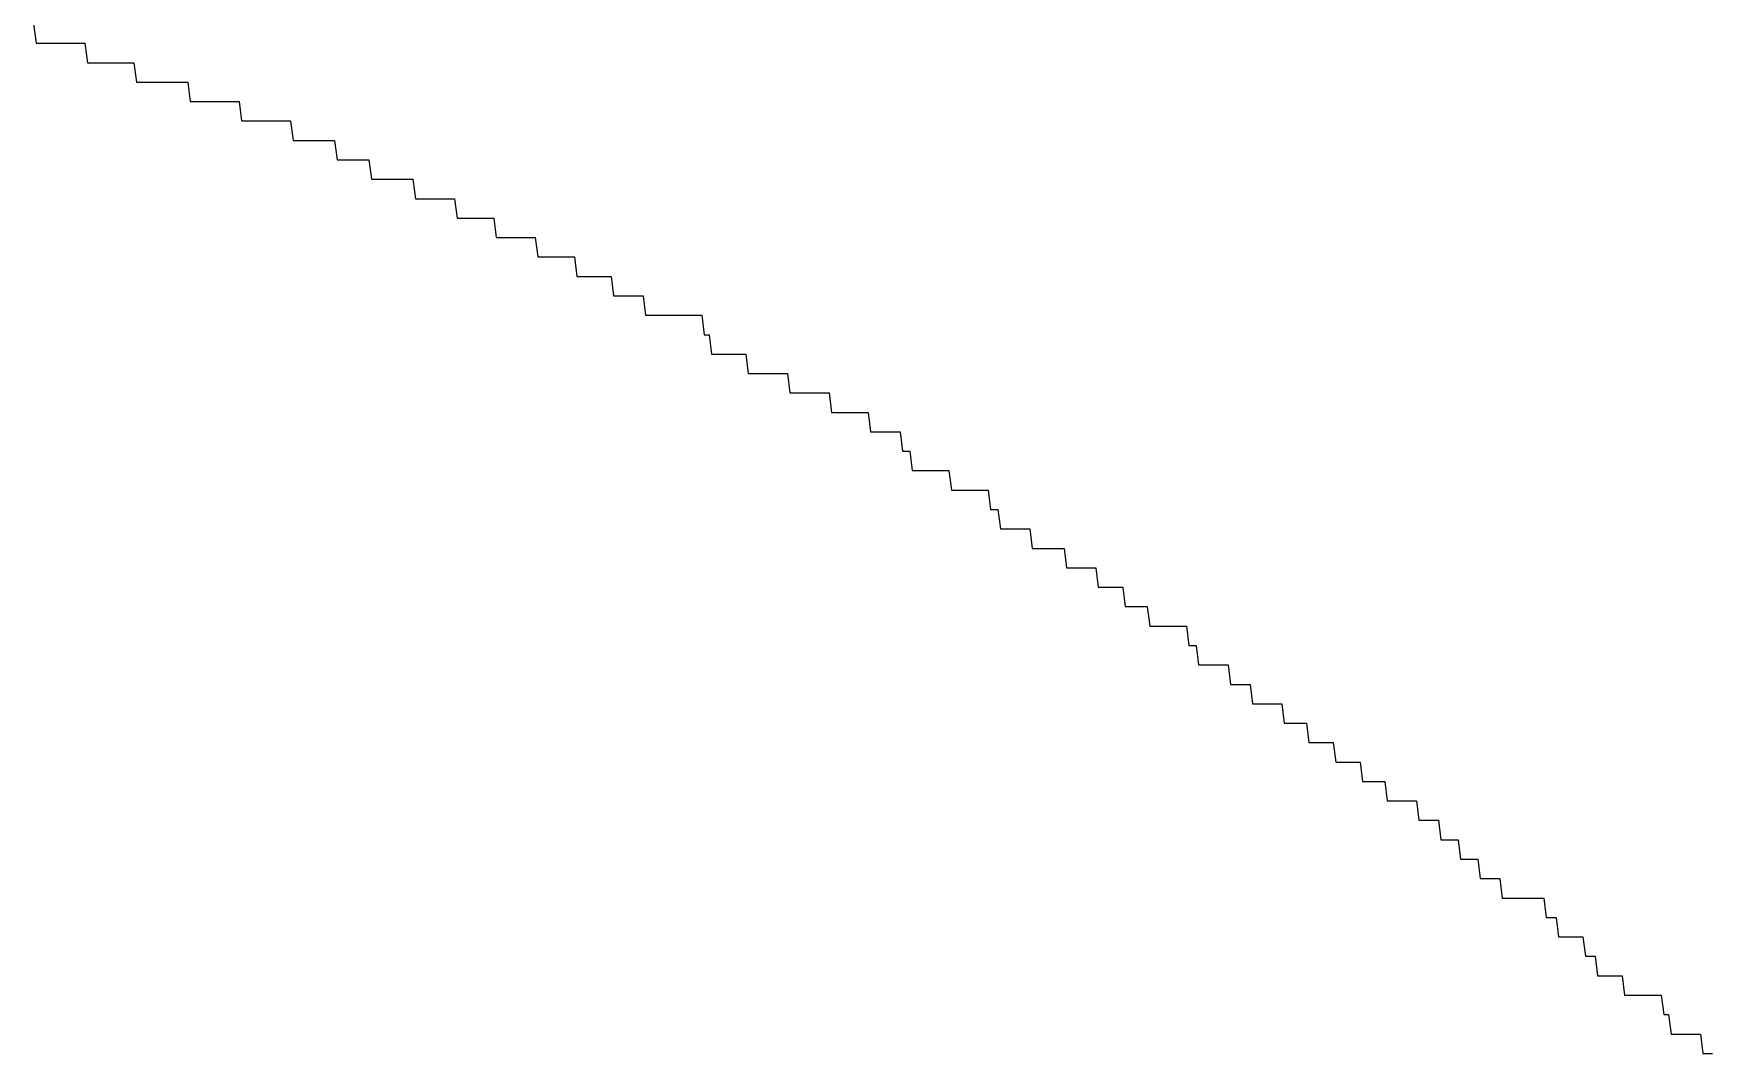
# Model space of a CAD drawing. Extents: x 0 to 4, y -10.7 to 10.7.
# Drawn here: x 0.126 to 0.5579, y -10.3332 to -10.0707 of the extents above; entities that cross this region are included whole.
import ezdxf

# ---------------------------------------------------------------- set-up
doc = ezdxf.new("R2010")
doc.units = 0

msp = doc.modelspace()

# ---------------------------------------------------------------- linework, layer by layer
for p, q in [((0.126, -10.0682), (0.12663, -10.0732)), ((0.12663, -10.0732), (0.12726, -10.0732)), ((0.12726, -10.0732), (0.12789, -10.0732)), ((0.12789, -10.0732), (0.12852, -10.0732)), ((0.12852, -10.0732), (0.12915, -10.0732)), ((0.12915, -10.0732), (0.12978, -10.0732)), ((0.12978, -10.0732), (0.13041, -10.0732)), ((0.13041, -10.0732), (0.13104, -10.0732)), ((0.13104, -10.0732), (0.13167, -10.0732)), ((0.13167, -10.0732), (0.1323, -10.0732)), ((0.1323, -10.0732), (0.13293, -10.0732)), ((0.13293, -10.0732), (0.13356, -10.0732)), ((0.13356, -10.0732), (0.13419, -10.0732)), ((0.13419, -10.0732), (0.13482, -10.0732)), ((0.13482, -10.0732), (0.13545, -10.0732)), ((0.13545, -10.0732), (0.13608, -10.0732)), ((0.13608, -10.0732), (0.13671, -10.0732)), ((0.13671, -10.0732), (0.13734, -10.0732)), ((0.13734, -10.0732), (0.13797, -10.0732)), ((0.13797, -10.0732), (0.1386, -10.0732)), ((0.1386, -10.0732), (0.13923, -10.0732)), ((0.13923, -10.0732), (0.13986, -10.0782)), ((0.13986, -10.0782), (0.14049, -10.0782)), ((0.14049, -10.0782), (0.14112, -10.0782)), ((0.14112, -10.0782), (0.14175, -10.0782)), ((0.14175, -10.0782), (0.14238, -10.0782)), ((0.14238, -10.0782), (0.14301, -10.0782)), ((0.14301, -10.0782), (0.14364, -10.0782)), ((0.14364, -10.0782), (0.14427, -10.0782)), ((0.14427, -10.0782), (0.1449, -10.0782)), ((0.1449, -10.0782), (0.14553, -10.0782)), ((0.14553, -10.0782), (0.14616, -10.0782)), ((0.14616, -10.0782), (0.14679, -10.0782)), ((0.14679, -10.0782), (0.14742, -10.0782)), ((0.14742, -10.0782), (0.14805, -10.0782)), ((0.14805, -10.0782), (0.14868, -10.0782)), ((0.14868, -10.0782), (0.14931, -10.0782)), ((0.14931, -10.0782), (0.14994, -10.0782)), ((0.14994, -10.0782), (0.15057, -10.0782)), ((0.15057, -10.0782), (0.1512, -10.0782)), ((0.1512, -10.0782), (0.15183, -10.0782)), ((0.15183, -10.0782), (0.15246, -10.0832)), ((0.15246, -10.0832), (0.15309, -10.0832)), ((0.15309, -10.0832), (0.15372, -10.0832)), ((0.15372, -10.0832), (0.15435, -10.0832)), ((0.15435, -10.0832), (0.15498, -10.0832)), ((0.15498, -10.0832), (0.15561, -10.0832)), ((0.15561, -10.0832), (0.15624, -10.0832)), ((0.15624, -10.0832), (0.15687, -10.0832)), ((0.15687, -10.0832), (0.1575, -10.0832)), ((0.1575, -10.0832), (0.15813, -10.0832)), ((0.15813, -10.0832), (0.15876, -10.0832)), ((0.15876, -10.0832), (0.15939, -10.0832)), ((0.15939, -10.0832), (0.16002, -10.0832)), ((0.16002, -10.0832), (0.16065, -10.0832)), ((0.16065, -10.0832), (0.16128, -10.0832)), ((0.16128, -10.0832), (0.16191, -10.0832)), ((0.16191, -10.0832), (0.16254, -10.0832)), ((0.16254, -10.0832), (0.16317, -10.0832)), ((0.16317, -10.0832), (0.1638, -10.0832)), ((0.1638, -10.0832), (0.16443, -10.0832)), ((0.16443, -10.0832), (0.16506, -10.0832)), ((0.16506, -10.0832), (0.16569, -10.0832)), ((0.16569, -10.0832), (0.16632, -10.0882)), ((0.16632, -10.0882), (0.16695, -10.0882)), ((0.16695, -10.0882), (0.16758, -10.0882)), ((0.16758, -10.0882), (0.16821, -10.0882)), ((0.16821, -10.0882), (0.16884, -10.0882)), ((0.16884, -10.0882), (0.16947, -10.0882)), ((0.16947, -10.0882), (0.1701, -10.0882)), ((0.1701, -10.0882), (0.17073, -10.0882)), ((0.17073, -10.0882), (0.17136, -10.0882)), ((0.17136, -10.0882), (0.17199, -10.0882)), ((0.17199, -10.0882), (0.17262, -10.0882)), ((0.17262, -10.0882), (0.17325, -10.0882)), ((0.17325, -10.0882), (0.17388, -10.0882)), ((0.17388, -10.0882), (0.17451, -10.0882)), ((0.17451, -10.0882), (0.17514, -10.0882)), ((0.17514, -10.0882), (0.17577, -10.0882)), ((0.17577, -10.0882), (0.1764, -10.0882)), ((0.1764, -10.0882), (0.17703, -10.0882)), ((0.17703, -10.0882), (0.17766, -10.0882)), ((0.17766, -10.0882), (0.17829, -10.0882)), ((0.17829, -10.0882), (0.17892, -10.0882)), ((0.17892, -10.0882), (0.17955, -10.0932)), ((0.17955, -10.0932), (0.18018, -10.0932)), ((0.18018, -10.0932), (0.18081, -10.0932)), ((0.18081, -10.0932), (0.18144, -10.0932)), ((0.18144, -10.0932), (0.18207, -10.0932)), ((0.18207, -10.0932), (0.1827, -10.0932)), ((0.1827, -10.0932), (0.18333, -10.0932)), ((0.18333, -10.0932), (0.18396, -10.0932)), ((0.18396, -10.0932), (0.18459, -10.0932)), ((0.18459, -10.0932), (0.18522, -10.0932)), ((0.18522, -10.0932), (0.18585, -10.0932)), ((0.18585, -10.0932), (0.18648, -10.0932)), ((0.18648, -10.0932), (0.18711, -10.0932)), ((0.18711, -10.0932), (0.18774, -10.0932)), ((0.18774, -10.0932), (0.18837, -10.0932)), ((0.18837, -10.0932), (0.189, -10.0932)), ((0.189, -10.0932), (0.18963, -10.0932)), ((0.18963, -10.0932), (0.19026, -10.0932)), ((0.19026, -10.0932), (0.19089, -10.0932)), ((0.19089, -10.0932), (0.19152, -10.0932)), ((0.19152, -10.0932), (0.19215, -10.0932)), ((0.19215, -10.0932), (0.19278, -10.0982)), ((0.19278, -10.0982), (0.19341, -10.0982)), ((0.19341, -10.0982), (0.19404, -10.0982)), ((0.19404, -10.0982), (0.19467, -10.0982)), ((0.19467, -10.0982), (0.1953, -10.0982)), ((0.1953, -10.0982), (0.19593, -10.0982)), ((0.19593, -10.0982), (0.19656, -10.0982)), ((0.19656, -10.0982), (0.19719, -10.0982)), ((0.19719, -10.0982), (0.19782, -10.0982)), ((0.19782, -10.0982), (0.19845, -10.0982)), ((0.19845, -10.0982), (0.19908, -10.0982)), ((0.19908, -10.0982), (0.19971, -10.0982)), ((0.19971, -10.0982), (0.20034, -10.0982)), ((0.20034, -10.0982), (0.20097, -10.0982)), ((0.20097, -10.0982), (0.2016, -10.0982)), ((0.2016, -10.0982), (0.20223, -10.0982)), ((0.20223, -10.0982), (0.20286, -10.0982)), ((0.20286, -10.0982), (0.20349, -10.0982)), ((0.20349, -10.0982), (0.20412, -10.1032)), ((0.20412, -10.1032), (0.20475, -10.1032)), ((0.20475, -10.1032), (0.20538, -10.1032)), ((0.20538, -10.1032), (0.20601, -10.1032)), ((0.20601, -10.1032), (0.20664, -10.1032)), ((0.20664, -10.1032), (0.20727, -10.1032)), ((0.20727, -10.1032), (0.2079, -10.1032)), ((0.2079, -10.1032), (0.20853, -10.1032)), ((0.20853, -10.1032), (0.20916, -10.1032)), ((0.20916, -10.1032), (0.20979, -10.1032)), ((0.20979, -10.1032), (0.21042, -10.1032)), ((0.21042, -10.1032), (0.21105, -10.1032)), ((0.21105, -10.1032), (0.21168, -10.1032)), ((0.21168, -10.1032), (0.21231, -10.1032)), ((0.21231, -10.1032), (0.21294, -10.1082)), ((0.21294, -10.1082), (0.21357, -10.1082)), ((0.21357, -10.1082), (0.2142, -10.1082)), ((0.2142, -10.1082), (0.21483, -10.1082)), ((0.21483, -10.1082), (0.21546, -10.1082)), ((0.21546, -10.1082), (0.21609, -10.1082)), ((0.21609, -10.1082), (0.21672, -10.1082)), ((0.21672, -10.1082), (0.21735, -10.1082)), ((0.21735, -10.1082), (0.21798, -10.1082)), ((0.21798, -10.1082), (0.21861, -10.1082)), ((0.21861, -10.1082), (0.21924, -10.1082)), ((0.21924, -10.1082), (0.21987, -10.1082)), ((0.21987, -10.1082), (0.2205, -10.1082)), ((0.2205, -10.1082), (0.22113, -10.1082)), ((0.22113, -10.1082), (0.22176, -10.1082)), ((0.22176, -10.1082), (0.22239, -10.1082)), ((0.22239, -10.1082), (0.22302, -10.1082)), ((0.22302, -10.1082), (0.22365, -10.1082)), ((0.22365, -10.1082), (0.22428, -10.1132)), ((0.22428, -10.1132), (0.22491, -10.1132)), ((0.22491, -10.1132), (0.22554, -10.1132)), ((0.22554, -10.1132), (0.22617, -10.1132)), ((0.22617, -10.1132), (0.2268, -10.1132)), ((0.2268, -10.1132), (0.22743, -10.1132)), ((0.22743, -10.1132), (0.22806, -10.1132)), ((0.22806, -10.1132), (0.22869, -10.1132)), ((0.22869, -10.1132), (0.22932, -10.1132)), ((0.22932, -10.1132), (0.22995, -10.1132)), ((0.22995, -10.1132), (0.23058, -10.1132)), ((0.23058, -10.1132), (0.23121, -10.1132)), ((0.23121, -10.1132), (0.23184, -10.1132)), ((0.23184, -10.1132), (0.23247, -10.1132)), ((0.23247, -10.1132), (0.2331, -10.1132)), ((0.2331, -10.1132), (0.23373, -10.1132)), ((0.23373, -10.1132), (0.23436, -10.1132)), ((0.23436, -10.1132), (0.23499, -10.1182)), ((0.23499, -10.1182), (0.23562, -10.1182)), ((0.23562, -10.1182), (0.23625, -10.1182)), ((0.23625, -10.1182), (0.23688, -10.1182)), ((0.23688, -10.1182), (0.23751, -10.1182)), ((0.23751, -10.1182), (0.23814, -10.1182)), ((0.23814, -10.1182), (0.23877, -10.1182)), ((0.23877, -10.1182), (0.2394, -10.1182)), ((0.2394, -10.1182), (0.24003, -10.1182)), ((0.24003, -10.1182), (0.24066, -10.1182)), ((0.24066, -10.1182), (0.24129, -10.1182)), ((0.24129, -10.1182), (0.24192, -10.1182)), ((0.24192, -10.1182), (0.24255, -10.1182)), ((0.24255, -10.1182), (0.24318, -10.1182)), ((0.24318, -10.1182), (0.24381, -10.1182)), ((0.24381, -10.1182), (0.24444, -10.1182)), ((0.24444, -10.1182), (0.24507, -10.1232)), ((0.24507, -10.1232), (0.2457, -10.1232)), ((0.2457, -10.1232), (0.24633, -10.1232)), ((0.24633, -10.1232), (0.24696, -10.1232)), ((0.24696, -10.1232), (0.24759, -10.1232)), ((0.24759, -10.1232), (0.24822, -10.1232)), ((0.24822, -10.1232), (0.24885, -10.1232)), ((0.24885, -10.1232), (0.24948, -10.1232)), ((0.24948, -10.1232), (0.25011, -10.1232)), ((0.25011, -10.1232), (0.25074, -10.1232)), ((0.25074, -10.1232), (0.25137, -10.1232)), ((0.25137, -10.1232), (0.252, -10.1232)), ((0.252, -10.1232), (0.25263, -10.1232)), ((0.25263, -10.1232), (0.25326, -10.1232)), ((0.25326, -10.1232), (0.25389, -10.1232)), ((0.25389, -10.1232), (0.25452, -10.1232)), ((0.25452, -10.1232), (0.25515, -10.1232)), ((0.25515, -10.1232), (0.25578, -10.1282)), ((0.25578, -10.1282), (0.25641, -10.1282)), ((0.25641, -10.1282), (0.25704, -10.1282)), ((0.25704, -10.1282), (0.25767, -10.1282)), ((0.25767, -10.1282), (0.2583, -10.1282)), ((0.2583, -10.1282), (0.25893, -10.1282)), ((0.25893, -10.1282), (0.25956, -10.1282)), ((0.25956, -10.1282), (0.26019, -10.1282)), ((0.26019, -10.1282), (0.26082, -10.1282)), ((0.26082, -10.1282), (0.26145, -10.1282)), ((0.26145, -10.1282), (0.26208, -10.1282)), ((0.26208, -10.1282), (0.26271, -10.1282)), ((0.26271, -10.1282), (0.26334, -10.1282)), ((0.26334, -10.1282), (0.26397, -10.1282)), ((0.26397, -10.1282), (0.2646, -10.1282)), ((0.2646, -10.1282), (0.26523, -10.1282)), ((0.26523, -10.1282), (0.26586, -10.1332)), ((0.26586, -10.1332), (0.26649, -10.1332)), ((0.26649, -10.1332), (0.26712, -10.1332)), ((0.26712, -10.1332), (0.26775, -10.1332)), ((0.26775, -10.1332), (0.26838, -10.1332)), ((0.26838, -10.1332), (0.26901, -10.1332)), ((0.26901, -10.1332), (0.26964, -10.1332)), ((0.26964, -10.1332), (0.27027, -10.1332)), ((0.27027, -10.1332), (0.2709, -10.1332)), ((0.2709, -10.1332), (0.27153, -10.1332)), ((0.27153, -10.1332), (0.27216, -10.1332)), ((0.27216, -10.1332), (0.27279, -10.1332)), ((0.27279, -10.1332), (0.27342, -10.1332)), ((0.27342, -10.1332), (0.27405, -10.1332)), ((0.27405, -10.1332), (0.27468, -10.1332)), ((0.27468, -10.1332), (0.27531, -10.1382)), ((0.27531, -10.1382), (0.27594, -10.1382)), ((0.27594, -10.1382), (0.27657, -10.1382)), ((0.27657, -10.1382), (0.2772, -10.1382)), ((0.2772, -10.1382), (0.27783, -10.1382)), ((0.27783, -10.1382), (0.27846, -10.1382)), ((0.27846, -10.1382), (0.27909, -10.1382)), ((0.27909, -10.1382), (0.27972, -10.1382)), ((0.27972, -10.1382), (0.28035, -10.1382)), ((0.28035, -10.1382), (0.28098, -10.1382)), ((0.28098, -10.1382), (0.28161, -10.1382)), ((0.28161, -10.1382), (0.28224, -10.1382)), ((0.28224, -10.1382), (0.28287, -10.1382)), ((0.28287, -10.1382), (0.2835, -10.1432)), ((0.2835, -10.1432), (0.28413, -10.1432)), ((0.28413, -10.1432), (0.28476, -10.1432)), ((0.28476, -10.1432), (0.28539, -10.1432)), ((0.28539, -10.1432), (0.28602, -10.1432)), ((0.28602, -10.1432), (0.28665, -10.1432)), ((0.28665, -10.1432), (0.28728, -10.1432)), ((0.28728, -10.1432), (0.28791, -10.1432)), ((0.28791, -10.1432), (0.28854, -10.1432)), ((0.28854, -10.1432), (0.28917, -10.1432)), ((0.28917, -10.1432), (0.2898, -10.1432)), ((0.2898, -10.1432), (0.29043, -10.1432)), ((0.29043, -10.1432), (0.29106, -10.1432)), ((0.29106, -10.1432), (0.29169, -10.1432)), ((0.29169, -10.1432), (0.29232, -10.1432)), ((0.29232, -10.1432), (0.29295, -10.1432)), ((0.29295, -10.1432), (0.29358, -10.1432)), ((0.29358, -10.1432), (0.29421, -10.1432)), ((0.29421, -10.1432), (0.29484, -10.1432)), ((0.29484, -10.1432), (0.29547, -10.1432)), ((0.29547, -10.1432), (0.2961, -10.1432)), ((0.2961, -10.1432), (0.29673, -10.1432)), ((0.29673, -10.1432), (0.29736, -10.1432)), ((0.29736, -10.1432), (0.29799, -10.1432)), ((0.29799, -10.1432), (0.29862, -10.1482)), ((0.29862, -10.1482), (0.29925, -10.1482)), ((0.29925, -10.1482), (0.29988, -10.1482)), ((0.29988, -10.1482), (0.30051, -10.1532)), ((0.30051, -10.1532), (0.30114, -10.1532)), ((0.30114, -10.1532), (0.30177, -10.1532)), ((0.30177, -10.1532), (0.3024, -10.1532)), ((0.3024, -10.1532), (0.30303, -10.1532)), ((0.30303, -10.1532), (0.30366, -10.1532)), ((0.30366, -10.1532), (0.30429, -10.1532)), ((0.30429, -10.1532), (0.30492, -10.1532)), ((0.30492, -10.1532), (0.30555, -10.1532)), ((0.30555, -10.1532), (0.30618, -10.1532)), ((0.30618, -10.1532), (0.30681, -10.1532)), ((0.30681, -10.1532), (0.30744, -10.1532)), ((0.30744, -10.1532), (0.30807, -10.1532)), ((0.30807, -10.1532), (0.3087, -10.1532)), ((0.3087, -10.1532), (0.30933, -10.1532)), ((0.30933, -10.1532), (0.30996, -10.1582)), ((0.30996, -10.1582), (0.31059, -10.1582)), ((0.31059, -10.1582), (0.31122, -10.1582)), ((0.31122, -10.1582), (0.31185, -10.1582)), ((0.31185, -10.1582), (0.31248, -10.1582)), ((0.31248, -10.1582), (0.31311, -10.1582)), ((0.31311, -10.1582), (0.31374, -10.1582)), ((0.31374, -10.1582), (0.31437, -10.1582)), ((0.31437, -10.1582), (0.315, -10.1582)), ((0.315, -10.1582), (0.31563, -10.1582)), ((0.31563, -10.1582), (0.31626, -10.1582)), ((0.31626, -10.1582), (0.31689, -10.1582)), ((0.31689, -10.1582), (0.31752, -10.1582)), ((0.31752, -10.1582), (0.31815, -10.1582)), ((0.31815, -10.1582), (0.31878, -10.1582)), ((0.31878, -10.1582), (0.31941, -10.1582)), ((0.31941, -10.1582), (0.32004, -10.1582)), ((0.32004, -10.1582), (0.32067, -10.1632)), ((0.32067, -10.1632), (0.3213, -10.1632)), ((0.3213, -10.1632), (0.32193, -10.1632)), ((0.32193, -10.1632), (0.32256, -10.1632)), ((0.32256, -10.1632), (0.32319, -10.1632)), ((0.32319, -10.1632), (0.32382, -10.1632)), ((0.32382, -10.1632), (0.32445, -10.1632)), ((0.32445, -10.1632), (0.32508, -10.1632)), ((0.32508, -10.1632), (0.32571, -10.1632)), ((0.32571, -10.1632), (0.32634, -10.1632)), ((0.32634, -10.1632), (0.32697, -10.1632)), ((0.32697, -10.1632), (0.3276, -10.1632)), ((0.3276, -10.1632), (0.32823, -10.1632)), ((0.32823, -10.1632), (0.32886, -10.1632)), ((0.32886, -10.1632), (0.32949, -10.1632)), ((0.32949, -10.1632), (0.33012, -10.1632)), ((0.33012, -10.1632), (0.33075, -10.1632)), ((0.33075, -10.1632), (0.33138, -10.1682)), ((0.33138, -10.1682), (0.33201, -10.1682)), ((0.33201, -10.1682), (0.33264, -10.1682)), ((0.33264, -10.1682), (0.33327, -10.1682)), ((0.33327, -10.1682), (0.3339, -10.1682)), ((0.3339, -10.1682), (0.33453, -10.1682)), ((0.33453, -10.1682), (0.33516, -10.1682)), ((0.33516, -10.1682), (0.33579, -10.1682)), ((0.33579, -10.1682), (0.33642, -10.1682)), ((0.33642, -10.1682), (0.33705, -10.1682)), ((0.33705, -10.1682), (0.33768, -10.1682)), ((0.33768, -10.1682), (0.33831, -10.1682)), ((0.33831, -10.1682), (0.33894, -10.1682)), ((0.33894, -10.1682), (0.33957, -10.1682)), ((0.33957, -10.1682), (0.3402, -10.1682)), ((0.3402, -10.1682), (0.34083, -10.1682)), ((0.34083, -10.1682), (0.34146, -10.1732)), ((0.34146, -10.1732), (0.34209, -10.1732)), ((0.34209, -10.1732), (0.34272, -10.1732)), ((0.34272, -10.1732), (0.34335, -10.1732)), ((0.34335, -10.1732), (0.34398, -10.1732)), ((0.34398, -10.1732), (0.34461, -10.1732)), ((0.34461, -10.1732), (0.34524, -10.1732)), ((0.34524, -10.1732), (0.34587, -10.1732)), ((0.34587, -10.1732), (0.3465, -10.1732)), ((0.3465, -10.1732), (0.34713, -10.1732)), ((0.34713, -10.1732), (0.34776, -10.1732)), ((0.34776, -10.1732), (0.34839, -10.1732)), ((0.34839, -10.1732), (0.34902, -10.1732)), ((0.34902, -10.1732), (0.34965, -10.1782)), ((0.34965, -10.1782), (0.35028, -10.1782)), ((0.35028, -10.1782), (0.35091, -10.1782)), ((0.35091, -10.1782), (0.35154, -10.1782)), ((0.35154, -10.1782), (0.35217, -10.1832)), ((0.35217, -10.1832), (0.3528, -10.1832)), ((0.3528, -10.1832), (0.35343, -10.1832)), ((0.35343, -10.1832), (0.35406, -10.1832)), ((0.35406, -10.1832), (0.35469, -10.1832)), ((0.35469, -10.1832), (0.35532, -10.1832)), ((0.35532, -10.1832), (0.35595, -10.1832)), ((0.35595, -10.1832), (0.35658, -10.1832)), ((0.35658, -10.1832), (0.35721, -10.1832)), ((0.35721, -10.1832), (0.35784, -10.1832)), ((0.35784, -10.1832), (0.35847, -10.1832)), ((0.35847, -10.1832), (0.3591, -10.1832)), ((0.3591, -10.1832), (0.35973, -10.1832)), ((0.35973, -10.1832), (0.36036, -10.1832)), ((0.36036, -10.1832), (0.36099, -10.1832)), ((0.36099, -10.1832), (0.36162, -10.1832)), ((0.36162, -10.1832), (0.36225, -10.1882)), ((0.36225, -10.1882), (0.36288, -10.1882)), ((0.36288, -10.1882), (0.36351, -10.1882)), ((0.36351, -10.1882), (0.36414, -10.1882)), ((0.36414, -10.1882), (0.36477, -10.1882)), ((0.36477, -10.1882), (0.3654, -10.1882)), ((0.3654, -10.1882), (0.36603, -10.1882)), ((0.36603, -10.1882), (0.36666, -10.1882)), ((0.36666, -10.1882), (0.36729, -10.1882)), ((0.36729, -10.1882), (0.36792, -10.1882)), ((0.36792, -10.1882), (0.36855, -10.1882)), ((0.36855, -10.1882), (0.36918, -10.1882)), ((0.36918, -10.1882), (0.36981, -10.1882)), ((0.36981, -10.1882), (0.37044, -10.1882)), ((0.37044, -10.1882), (0.37107, -10.1882)), ((0.37107, -10.1882), (0.3717, -10.1882)), ((0.3717, -10.1882), (0.37233, -10.1932)), ((0.37233, -10.1932), (0.37296, -10.1932)), ((0.37296, -10.1932), (0.37359, -10.1932)), ((0.37359, -10.1932), (0.37422, -10.1932)), ((0.37422, -10.1932), (0.37485, -10.1982)), ((0.37485, -10.1982), (0.37548, -10.1982)), ((0.37548, -10.1982), (0.37611, -10.1982)), ((0.37611, -10.1982), (0.37674, -10.1982)), ((0.37674, -10.1982), (0.37737, -10.1982)), ((0.37737, -10.1982), (0.378, -10.1982)), ((0.378, -10.1982), (0.37863, -10.1982)), ((0.37863, -10.1982), (0.37926, -10.1982)), ((0.37926, -10.1982), (0.37989, -10.1982)), ((0.37989, -10.1982), (0.38052, -10.1982)), ((0.38052, -10.1982), (0.38115, -10.1982)), ((0.38115, -10.1982), (0.38178, -10.1982)), ((0.38178, -10.1982), (0.38241, -10.1982)), ((0.38241, -10.1982), (0.38304, -10.2032)), ((0.38304, -10.2032), (0.38367, -10.2032)), ((0.38367, -10.2032), (0.3843, -10.2032)), ((0.3843, -10.2032), (0.38493, -10.2032)), ((0.38493, -10.2032), (0.38556, -10.2032)), ((0.38556, -10.2032), (0.38619, -10.2032)), ((0.38619, -10.2032), (0.38682, -10.2032)), ((0.38682, -10.2032), (0.38745, -10.2032)), ((0.38745, -10.2032), (0.38808, -10.2032)), ((0.38808, -10.2032), (0.38871, -10.2032)), ((0.38871, -10.2032), (0.38934, -10.2032)), ((0.38934, -10.2032), (0.38997, -10.2032)), ((0.38997, -10.2032), (0.3906, -10.2032)), ((0.3906, -10.2032), (0.39123, -10.2032)), ((0.39123, -10.2032), (0.39186, -10.2082)), ((0.39186, -10.2082), (0.39249, -10.2082)), ((0.39249, -10.2082), (0.39312, -10.2082)), ((0.39312, -10.2082), (0.39375, -10.2082)), ((0.39375, -10.2082), (0.39438, -10.2082)), ((0.39438, -10.2082), (0.39501, -10.2082)), ((0.39501, -10.2082), (0.39564, -10.2082)), ((0.39564, -10.2082), (0.39627, -10.2082)), ((0.39627, -10.2082), (0.3969, -10.2082)), ((0.3969, -10.2082), (0.39753, -10.2082)), ((0.39753, -10.2082), (0.39816, -10.2082)), ((0.39816, -10.2082), (0.39879, -10.2082)), ((0.39879, -10.2082), (0.39942, -10.2082)), ((0.39942, -10.2082), (0.40005, -10.2132)), ((0.40005, -10.2132), (0.40068, -10.2132)), ((0.40068, -10.2132), (0.40131, -10.2132)), ((0.40131, -10.2132), (0.40194, -10.2132)), ((0.40194, -10.2132), (0.40257, -10.2132)), ((0.40257, -10.2132), (0.4032, -10.2132)), ((0.4032, -10.2132), (0.40383, -10.2132)), ((0.40383, -10.2132), (0.40446, -10.2132)), ((0.40446, -10.2132), (0.40509, -10.2132)), ((0.40509, -10.2132), (0.40572, -10.2132)), ((0.40572, -10.2132), (0.40635, -10.2132)), ((0.40635, -10.2132), (0.40698, -10.2182)), ((0.40698, -10.2182), (0.40761, -10.2182)), ((0.40761, -10.2182), (0.40824, -10.2182)), ((0.40824, -10.2182), (0.40887, -10.2182)), ((0.40887, -10.2182), (0.4095, -10.2182)), ((0.4095, -10.2182), (0.41013, -10.2182)), ((0.41013, -10.2182), (0.41076, -10.2182)), ((0.41076, -10.2182), (0.41139, -10.2182)), ((0.41139, -10.2182), (0.41202, -10.2182)), ((0.41202, -10.2182), (0.41265, -10.2182)), ((0.41265, -10.2182), (0.41328, -10.2232)), ((0.41328, -10.2232), (0.41391, -10.2232)), ((0.41391, -10.2232), (0.41454, -10.2232)), ((0.41454, -10.2232), (0.41517, -10.2232)), ((0.41517, -10.2232), (0.4158, -10.2232)), ((0.4158, -10.2232), (0.41643, -10.2232)), ((0.41643, -10.2232), (0.41706, -10.2232)), ((0.41706, -10.2232), (0.41769, -10.2232)), ((0.41769, -10.2232), (0.41832, -10.2232)), ((0.41832, -10.2232), (0.41895, -10.2232)), ((0.41895, -10.2232), (0.41958, -10.2232)), ((0.41958, -10.2232), (0.42021, -10.2232)), ((0.42021, -10.2232), (0.42084, -10.2232)), ((0.42084, -10.2232), (0.42147, -10.2232)), ((0.42147, -10.2232), (0.4221, -10.2232)), ((0.4221, -10.2232), (0.42273, -10.2232)), ((0.42273, -10.2232), (0.42336, -10.2282)), ((0.42336, -10.2282), (0.42399, -10.2282)), ((0.42399, -10.2282), (0.42462, -10.2282)), ((0.42462, -10.2282), (0.42525, -10.2282)), ((0.42525, -10.2282), (0.42588, -10.2332)), ((0.42588, -10.2332), (0.42651, -10.2332)), ((0.42651, -10.2332), (0.42714, -10.2332)), ((0.42714, -10.2332), (0.42777, -10.2332)), ((0.42777, -10.2332), (0.4284, -10.2332)), ((0.4284, -10.2332), (0.42903, -10.2332)), ((0.42903, -10.2332), (0.42966, -10.2332)), ((0.42966, -10.2332), (0.43029, -10.2332)), ((0.43029, -10.2332), (0.43092, -10.2332)), ((0.43092, -10.2332), (0.43155, -10.2332)), ((0.43155, -10.2332), (0.43218, -10.2332)), ((0.43218, -10.2332), (0.43281, -10.2332)), ((0.43281, -10.2332), (0.43344, -10.2332)), ((0.43344, -10.2332), (0.43407, -10.2382)), ((0.43407, -10.2382), (0.4347, -10.2382)), ((0.4347, -10.2382), (0.43533, -10.2382)), ((0.43533, -10.2382), (0.43596, -10.2382)), ((0.43596, -10.2382), (0.43659, -10.2382)), ((0.43659, -10.2382), (0.43722, -10.2382)), ((0.43722, -10.2382), (0.43785, -10.2382)), ((0.43785, -10.2382), (0.43848, -10.2382)), ((0.43848, -10.2382), (0.43911, -10.2382)), ((0.43911, -10.2382), (0.43974, -10.2432)), ((0.43974, -10.2432), (0.44037, -10.2432)), ((0.44037, -10.2432), (0.441, -10.2432)), ((0.441, -10.2432), (0.44163, -10.2432)), ((0.44163, -10.2432), (0.44226, -10.2432)), ((0.44226, -10.2432), (0.44289, -10.2432)), ((0.44289, -10.2432), (0.44352, -10.2432)), ((0.44352, -10.2432), (0.44415, -10.2432)), ((0.44415, -10.2432), (0.44478, -10.2432)), ((0.44478, -10.2432), (0.44541, -10.2432)), ((0.44541, -10.2432), (0.44604, -10.2432)), ((0.44604, -10.2432), (0.44667, -10.2432)), ((0.44667, -10.2432), (0.4473, -10.2432)), ((0.4473, -10.2432), (0.44793, -10.2482)), ((0.44793, -10.2482), (0.44856, -10.2482)), ((0.44856, -10.2482), (0.44919, -10.2482)), ((0.44919, -10.2482), (0.44982, -10.2482)), ((0.44982, -10.2482), (0.45045, -10.2482)), ((0.45045, -10.2482), (0.45108, -10.2482)), ((0.45108, -10.2482), (0.45171, -10.2482)), ((0.45171, -10.2482), (0.45234, -10.2482)), ((0.45234, -10.2482), (0.45297, -10.2482)), ((0.45297, -10.2482), (0.4536, -10.2482)), ((0.4536, -10.2482), (0.45423, -10.2532)), ((0.45423, -10.2532), (0.45486, -10.2532)), ((0.45486, -10.2532), (0.45549, -10.2532)), ((0.45549, -10.2532), (0.45612, -10.2532)), ((0.45612, -10.2532), (0.45675, -10.2532)), ((0.45675, -10.2532), (0.45738, -10.2532)), ((0.45738, -10.2532), (0.45801, -10.2532)), ((0.45801, -10.2532), (0.45864, -10.2532)), ((0.45864, -10.2532), (0.45927, -10.2532)), ((0.45927, -10.2532), (0.4599, -10.2532)), ((0.4599, -10.2532), (0.46053, -10.2532)), ((0.46053, -10.2532), (0.46116, -10.2582)), ((0.46116, -10.2582), (0.46179, -10.2582)), ((0.46179, -10.2582), (0.46242, -10.2582)), ((0.46242, -10.2582), (0.46305, -10.2582)), ((0.46305, -10.2582), (0.46368, -10.2582)), ((0.46368, -10.2582), (0.46431, -10.2582)), ((0.46431, -10.2582), (0.46494, -10.2582)), ((0.46494, -10.2582), (0.46557, -10.2582)), ((0.46557, -10.2582), (0.4662, -10.2582)), ((0.4662, -10.2582), (0.46683, -10.2582)), ((0.46683, -10.2582), (0.46746, -10.2582)), ((0.46746, -10.2582), (0.46809, -10.2632)), ((0.46809, -10.2632), (0.46872, -10.2632)), ((0.46872, -10.2632), (0.46935, -10.2632)), ((0.46935, -10.2632), (0.46998, -10.2632)), ((0.46998, -10.2632), (0.47061, -10.2632)), ((0.47061, -10.2632), (0.47124, -10.2632)), ((0.47124, -10.2632), (0.47187, -10.2632)), ((0.47187, -10.2632), (0.4725, -10.2632)), ((0.4725, -10.2632), (0.47313, -10.2632)), ((0.47313, -10.2632), (0.47376, -10.2632)), ((0.47376, -10.2632), (0.47439, -10.2682)), ((0.47439, -10.2682), (0.47502, -10.2682)), ((0.47502, -10.2682), (0.47565, -10.2682)), ((0.47565, -10.2682), (0.47628, -10.2682)), ((0.47628, -10.2682), (0.47691, -10.2682)), ((0.47691, -10.2682), (0.47754, -10.2682)), ((0.47754, -10.2682), (0.47817, -10.2682)), ((0.47817, -10.2682), (0.4788, -10.2682)), ((0.4788, -10.2682), (0.47943, -10.2682)), ((0.47943, -10.2682), (0.48006, -10.2682)), ((0.48006, -10.2682), (0.48069, -10.2682)), ((0.48069, -10.2682), (0.48132, -10.2682)), ((0.48132, -10.2682), (0.48195, -10.2682)), ((0.48195, -10.2682), (0.48258, -10.2732)), ((0.48258, -10.2732), (0.48321, -10.2732)), ((0.48321, -10.2732), (0.48384, -10.2732)), ((0.48384, -10.2732), (0.48447, -10.2732)), ((0.48447, -10.2732), (0.4851, -10.2732)), ((0.4851, -10.2732), (0.48573, -10.2732)), ((0.48573, -10.2732), (0.48636, -10.2732)), ((0.48636, -10.2732), (0.48699, -10.2732)), ((0.48699, -10.2732), (0.48762, -10.2732)), ((0.48762, -10.2732), (0.48825, -10.2782)), ((0.48825, -10.2782), (0.48888, -10.2782)), ((0.48888, -10.2782), (0.48951, -10.2782)), ((0.48951, -10.2782), (0.49014, -10.2782)), ((0.49014, -10.2782), (0.49077, -10.2782)), ((0.49077, -10.2782), (0.4914, -10.2782)), ((0.4914, -10.2782), (0.49203, -10.2782)), ((0.49203, -10.2782), (0.49266, -10.2782)), ((0.49266, -10.2782), (0.49329, -10.2832)), ((0.49329, -10.2832), (0.49392, -10.2832)), ((0.49392, -10.2832), (0.49455, -10.2832)), ((0.49455, -10.2832), (0.49518, -10.2832)), ((0.49518, -10.2832), (0.49581, -10.2832)), ((0.49581, -10.2832), (0.49644, -10.2832)), ((0.49644, -10.2832), (0.49707, -10.2832)), ((0.49707, -10.2832), (0.4977, -10.2832)), ((0.4977, -10.2832), (0.49833, -10.2882)), ((0.49833, -10.2882), (0.49896, -10.2882)), ((0.49896, -10.2882), (0.49959, -10.2882)), ((0.49959, -10.2882), (0.50022, -10.2882)), ((0.50022, -10.2882), (0.50085, -10.2882)), ((0.50085, -10.2882), (0.50148, -10.2882)), ((0.50148, -10.2882), (0.50211, -10.2882)), ((0.50211, -10.2882), (0.50274, -10.2882)), ((0.50274, -10.2882), (0.50337, -10.2882)), ((0.50337, -10.2882), (0.504, -10.2932)), ((0.504, -10.2932), (0.50463, -10.2932)), ((0.50463, -10.2932), (0.50526, -10.2932)), ((0.50526, -10.2932), (0.50589, -10.2932)), ((0.50589, -10.2932), (0.50652, -10.2932)), ((0.50652, -10.2932), (0.50715, -10.2932)), ((0.50715, -10.2932), (0.50778, -10.2932)), ((0.50778, -10.2932), (0.50841, -10.2932)), ((0.50841, -10.2932), (0.50904, -10.2932)), ((0.50904, -10.2932), (0.50967, -10.2932)), ((0.50967, -10.2932), (0.5103, -10.2932)), ((0.5103, -10.2932), (0.51093, -10.2932)), ((0.51093, -10.2932), (0.51156, -10.2932)), ((0.51156, -10.2932), (0.51219, -10.2932)), ((0.51219, -10.2932), (0.51282, -10.2932)), ((0.51282, -10.2932), (0.51345, -10.2932)), ((0.51345, -10.2932), (0.51408, -10.2932)), ((0.51408, -10.2932), (0.51471, -10.2932)), ((0.51471, -10.2932), (0.51534, -10.2982)), ((0.51534, -10.2982), (0.51597, -10.2982)), ((0.51597, -10.2982), (0.5166, -10.2982)), ((0.5166, -10.2982), (0.51723, -10.2982)), ((0.51723, -10.2982), (0.51786, -10.2982)), ((0.51786, -10.2982), (0.51849, -10.3032)), ((0.51849, -10.3032), (0.51912, -10.3032)), ((0.51912, -10.3032), (0.51975, -10.3032)), ((0.51975, -10.3032), (0.52038, -10.3032)), ((0.52038, -10.3032), (0.52101, -10.3032)), ((0.52101, -10.3032), (0.52164, -10.3032)), ((0.52164, -10.3032), (0.52227, -10.3032)), ((0.52227, -10.3032), (0.5229, -10.3032)), ((0.5229, -10.3032), (0.52353, -10.3032)), ((0.52353, -10.3032), (0.52416, -10.3032)), ((0.52416, -10.3032), (0.52479, -10.3032)), ((0.52479, -10.3032), (0.52542, -10.3082)), ((0.52542, -10.3082), (0.52605, -10.3082)), ((0.52605, -10.3082), (0.52668, -10.3082)), ((0.52668, -10.3082), (0.52731, -10.3082)), ((0.52731, -10.3082), (0.52794, -10.3082)), ((0.52794, -10.3082), (0.52857, -10.3132)), ((0.52857, -10.3132), (0.5292, -10.3132)), ((0.5292, -10.3132), (0.52983, -10.3132)), ((0.52983, -10.3132), (0.53046, -10.3132)), ((0.53046, -10.3132), (0.53109, -10.3132)), ((0.53109, -10.3132), (0.53172, -10.3132)), ((0.53172, -10.3132), (0.53235, -10.3132)), ((0.53235, -10.3132), (0.53298, -10.3132)), ((0.53298, -10.3132), (0.53361, -10.3132)), ((0.53361, -10.3132), (0.53424, -10.3132)), ((0.53424, -10.3132), (0.53487, -10.3132)), ((0.53487, -10.3132), (0.5355, -10.3182)), ((0.5355, -10.3182), (0.53613, -10.3182)), ((0.53613, -10.3182), (0.53676, -10.3182)), ((0.53676, -10.3182), (0.53739, -10.3182)), ((0.53739, -10.3182), (0.53802, -10.3182)), ((0.53802, -10.3182), (0.53865, -10.3182)), ((0.53865, -10.3182), (0.53928, -10.3182)), ((0.53928, -10.3182), (0.53991, -10.3182)), ((0.53991, -10.3182), (0.54054, -10.3182)), ((0.54054, -10.3182), (0.54117, -10.3182)), ((0.54117, -10.3182), (0.5418, -10.3182)), ((0.5418, -10.3182), (0.54243, -10.3182)), ((0.54243, -10.3182), (0.54306, -10.3182)), ((0.54306, -10.3182), (0.54369, -10.3182)), ((0.54369, -10.3182), (0.54432, -10.3182)), ((0.54432, -10.3182), (0.54495, -10.3182)), ((0.54495, -10.3182), (0.54558, -10.3232)), ((0.54558, -10.3232), (0.54621, -10.3232)), ((0.54621, -10.3232), (0.54684, -10.3232)), ((0.54684, -10.3232), (0.54747, -10.3282)), ((0.54747, -10.3282), (0.5481, -10.3282)), ((0.5481, -10.3282), (0.54873, -10.3282)), ((0.54873, -10.3282), (0.54936, -10.3282)), ((0.54936, -10.3282), (0.54999, -10.3282)), ((0.54999, -10.3282), (0.55062, -10.3282)), ((0.55062, -10.3282), (0.55125, -10.3282)), ((0.55125, -10.3282), (0.55188, -10.3282)), ((0.55188, -10.3282), (0.55251, -10.3282)), ((0.55251, -10.3282), (0.55314, -10.3282)), ((0.55314, -10.3282), (0.55377, -10.3282)), ((0.55377, -10.3282), (0.5544, -10.3282)), ((0.5544, -10.3282), (0.55503, -10.3282)), ((0.55503, -10.3282), (0.55566, -10.3332)), ((0.55566, -10.3332), (0.55629, -10.3332)), ((0.55629, -10.3332), (0.55692, -10.3332)), ((0.55692, -10.3332), (0.55755, -10.3332)), ((0.55755, -10.3332), (0.55818, -10.3332))]:
    msp.add_line(p, q)

doc.saveas('drawing.dxf')
